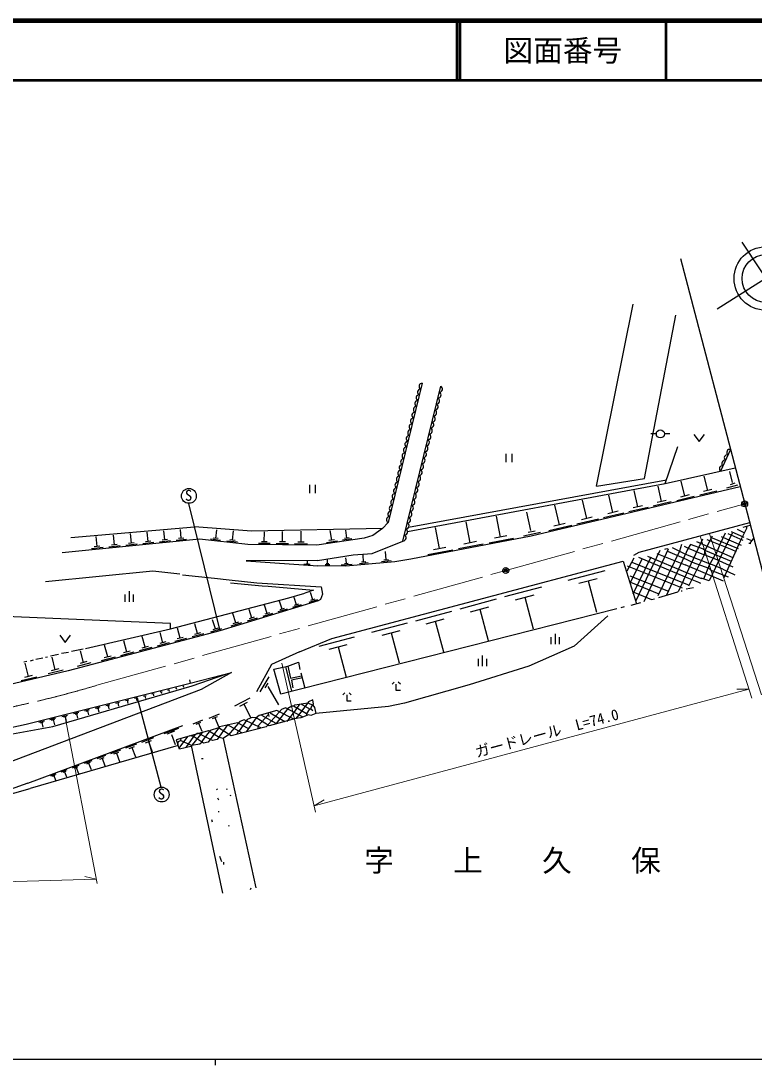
# Model space of a CAD drawing. Units: millimetres, scale not verified. Extents: x 40000 to 680000, y 20000 to 380000.
# Drawn here: x 435238 to 558869, y 204000 to 380000 of the extents above; entities that cross this region are included whole.
import ezdxf
from ezdxf.enums import TextEntityAlignment as Align

# ---------------------------------------------------------------- set-up
doc = ezdxf.new("R2010")
doc.units = ezdxf.units.MM
doc.header["$LTSCALE"] = 1000
doc.header["$PDMODE"] = 32
doc.header["$PDSIZE"] = 500
doc.linetypes.add('CHAIN', pattern=[18.5, 12, -1.5, 3.5, -1.5])
for name, color, linetype, lineweight in [('M-BGD', 7, 'Continuous', 25), ('M-BMK', 2, 'CHAIN', 13), ('M-BMK-SRVR', 3, 'Continuous', 25), ('M-STR-HTXT', 7, 'Continuous', 13), ('M-STR-STRC', 7, 'Continuous', 25), ('M-TTL', 2, 'Continuous', 140), ('M-TTL-BAND', 7, 'Continuous', 25), ('M-TTL-LINE', 7, 'Continuous', 50)]:
    doc.layers.add(name, color=color, linetype=linetype, lineweight=lineweight)
for name, color, linetype in [('M-BMK-HTXT', 7, 'Continuous'), ('M-OTRS', 6, 'Continuous'), ('M-TTL-TXT', 7, 'Continuous')]:
    doc.layers.add(name, color=color, linetype=linetype)
doc.styles.add('ＭＳ ゴシック', font='')
doc.styles.get('ＭＳ ゴシック').set_extended_font_data('MS Gothic')

msp = doc.modelspace()

# ---------------------------------------------------------------- linework, layer by layer
at = {"layer": 'M-BGD'}
for p, q in [((552645, 331445), (573800, 344896)), ((556807, 342680), (564858, 330488)), ((532277, 301553), (538498, 332254)), ((502884, 318935), (497158, 295435)), ((499666, 292334), (506044, 318421)), ((541470, 310429), (542384, 310429)), ((543763, 310429), (544677, 310429)), ((543867, 302012), (546031, 308286)), ((517002, 307036), (517002, 305636)), ((518052, 305636), (518052, 307036)), ((554874, 307783), (553212, 304091)), ((551040, 300824), (550461, 303274)), ((555207, 302222), (554750, 304036)), ((483886, 301792), (483886, 300392)), ((484936, 300392), (484936, 301792)), ((544073, 302608), (500622, 294628)), ((543273, 299013), (542666, 301585)), ((547182, 299921), (546594, 302413)), ((551760, 300994), (550319, 300654)), ((556084, 301766), (554212, 301251)), ((555616, 302059), (554820, 301789)), ((530663, 296131), (529933, 299220)), ((535066, 297137), (534379, 300046)), ((539266, 298097), (538620, 300834)), ((548753, 299827), (545820, 299135)), ((547916, 300094), (546449, 299748)), ((552583, 300732), (549701, 300051)), ((463492, 298676), (468785, 277210)), ((526047, 295076), (525272, 298354)), ((540990, 297994), (537770, 297234)), ((540071, 298287), (538461, 297907)), ((544894, 298916), (541867, 298201)), ((544030, 299191), (542517, 298834)), ((516126, 293001), (515453, 296530)), ((521215, 294098), (520546, 297188)), ((532609, 296015), (528974, 295156)), ((531571, 296345), (529754, 295916)), ((536898, 297028), (533476, 296219)), ((535921, 297339), (534210, 296935)), ((443680, 292919), (464508, 294697)), ((459511, 292523), (459359, 294056)), ((462273, 292791), (462124, 294292)), ((468097, 292783), (468256, 294231)), ((470904, 292491), (471073, 294031)), ((479331, 292179), (479348, 293920)), ((482474, 292161), (482493, 293984)), ((487650, 292477), (487409, 294084)), ((490207, 292809), (490009, 294136)), ((496198, 294459), (497158, 295435)), ((505833, 291047), (505152, 294617)), ((510991, 292026), (510315, 295576)), ((521940, 293969), (520758, 293759)), ((528112, 294953), (524255, 294042)), ((527011, 295304), (525082, 294848)), ((558064, 295374), (539438, 290379)), ((554972, 293925), (557133, 293003)), ((556032, 294358), (557133, 293765)), ((557556, 294443), (556540, 292326)), ((558149, 294951), (556964, 294612)), ((557556, 294781), (557556, 294443)), ((448082, 291414), (447917, 293080)), ((450998, 291697), (450836, 293329)), ((453874, 291976), (453715, 293575)), ((457172, 292297), (456251, 292206)), ((456711, 292252), (456556, 293817)), ((460440, 292342), (458636, 292163)), ((459962, 292568), (459060, 292479)), ((463182, 292614), (461416, 292439)), ((462714, 292835), (461831, 292747)), ((468920, 292434), (467217, 292621)), ((468522, 292736), (467671, 292830)), ((471780, 292120), (469968, 292319)), ((471357, 292442), (470451, 292541)), ((476771, 292191), (475793, 292201)), ((476282, 292196), (476299, 293859)), ((479843, 292174), (478818, 292184)), ((483010, 292156), (481938, 292167)), ((488637, 292335), (486747, 292052)), ((488122, 292548), (487177, 292406)), ((491023, 292692), (489462, 292458)), ((490597, 292868), (489817, 292751)), ((512035, 292225), (509947, 291827)), ((518321, 292774), (514169, 291983)), ((517164, 293199), (515088, 292804)), ((522876, 293747), (519986, 293127)), ((550190, 292665), (547820, 287585)), ((549174, 292241), (555295, 289572)), ((551812, 293152), (550529, 290633)), ((550868, 292580), (555101, 290887)), ((551537, 292995), (556202, 291056)), ((555186, 293681), (552900, 289024)), ((554000, 293681), (553069, 291733)), ((553323, 293088), (556710, 291649)), ((556540, 292326), (553746, 286145)), ((554424, 293596), (556964, 292495)), ((557556, 292749), (558403, 292411)), ((558742, 292834), (558149, 291987)), ((449091, 291218), (447132, 291023)), ((448572, 291463), (447593, 291366)), ((451986, 291504), (450066, 291314)), ((451478, 291745), (450518, 291650)), ((451638, 291395), (451384, 291225)), ((454842, 291787), (452962, 291601)), ((454344, 292023), (453404, 291930)), ((457660, 292067), (455818, 291884)), ((477257, 291893), (475301, 291913)), ((480352, 291861), (478303, 291882)), ((483543, 291829), (481399, 291851)), ((496823, 289146), (496703, 290542)), ((508053, 290817), (503853, 290017)), ((506883, 291247), (504783, 290847)), ((513199, 291798), (509023, 291002)), ((542994, 290717), (538930, 282251)), ((544348, 290971), (540284, 282081)), ((546296, 290633), (542655, 283097)), ((543840, 290971), (544179, 291056)), ((547735, 291141), (544094, 283182)), ((544179, 291056), (544348, 290971)), ((544264, 290633), (547396, 289278)), ((545026, 291225), (547312, 290125)), ((546634, 291733), (546296, 290633)), ((547058, 291479), (547735, 291141)), ((548158, 291733), (547735, 291141)), ((547735, 291141), (550360, 290040)), ((550360, 290971), (548158, 291733)), ((550360, 290971), (550698, 290717)), ((550529, 290633), (550529, 290125)), ((550698, 290717), (554998, 288915)), ((553069, 291733), (552392, 290040)), ((555101, 290887), (555863, 290548)), ((557980, 291987), (558318, 291903)), ((483574, 288494), (483588, 288958)), ((486936, 288468), (486943, 289176)), ((490116, 288677), (490046, 289512)), ((493392, 288821), (492668, 288759)), ((493030, 288790), (492924, 290020)), ((497665, 288971), (496023, 288829)), ((497233, 289182), (496413, 289111)), ((536813, 288939), (539012, 281733)), ((538591, 289447), (537406, 287246)), ((539946, 289278), (537998, 285383)), ((538252, 288770), (547904, 284875)), ((541470, 289617), (538422, 283351)), ((539438, 290379), (538506, 289871)), ((539353, 289617), (547227, 286315)), ((540877, 289786), (547566, 286992)), ((542486, 290209), (547227, 288347)), ((547312, 290125), (551545, 288431)), ((547396, 289278), (548412, 288770)), ((548412, 288770), (551206, 287754)), ((550529, 290125), (549174, 287415)), ((552900, 289024), (550360, 290040)), ((551968, 289447), (551291, 288262)), ((552900, 289024), (551291, 285637)), ((552222, 289955), (551968, 289447)), ((552392, 290040), (552222, 289955)), ((552900, 289024), (555270, 288008)), ((457480, 287246), (439362, 285468)), ((462052, 286738), (457480, 287246)), ((483737, 288435), (483349, 288445)), ((487351, 288339), (486518, 288347)), ((487144, 288466), (486728, 288470)), ((489250, 288311), (491091, 288428)), ((489789, 288560), (490436, 288607)), ((493772, 288635), (492325, 288510)), ((527533, 285722), (533727, 287367)), ((537490, 288177), (546719, 284452)), ((547820, 287585), (546126, 283859)), ((547182, 288364), (553638, 285640)), ((547566, 286992), (550011, 286037)), ((549174, 287415), (547820, 284706)), ((551291, 288262), (550360, 285891)), ((551206, 287754), (551545, 287415)), ((553577, 287585), (551545, 288431)), ((551545, 287415), (554508, 286315)), ((553577, 287585), (555609, 286653)), ((462476, 286653), (467894, 286061)), ((467894, 286061), (470350, 285807)), ((470350, 285807), (475006, 285299)), ((470604, 285299), (475938, 284791)), ((475006, 285299), (485844, 284621)), ((529328, 285204), (532425, 286027)), ((530877, 285616), (532275, 280350)), ((537914, 286484), (544433, 283859)), ((537998, 285383), (542824, 283436)), ((547227, 286315), (549513, 285383)), ((549513, 285383), (549852, 285214)), ((551291, 285637), (549936, 286061)), ((475938, 284791), (476954, 284706)), ((476954, 284706), (484581, 284033)), ((480425, 282759), (483134, 283521)), ((484581, 284033), (483134, 283521)), ((484440, 282427), (484062, 283668)), ((485844, 284621), (486098, 283351)), ((516814, 282959), (523087, 284625)), ((538591, 283690), (541554, 282505)), ((545957, 283690), (542740, 282759)), ((546126, 283859), (545957, 283690)), ((546550, 283944), (546719, 283944)), ((548666, 284452), (547396, 284198)), ((460444, 277509), (480425, 282759)), ((479271, 280867), (478870, 282184)), ((481693, 281590), (481314, 282832)), ((482058, 281701), (481327, 281479)), ((485237, 282430), (483776, 281985)), ((484805, 282538), (484075, 282315)), ((485759, 282505), (485336, 282251)), ((486098, 283351), (485759, 282505)), ((509285, 280930), (515448, 282567)), ((518632, 282435), (521768, 283267)), ((520200, 282851), (521616, 277519)), ((539692, 281912), (538083, 281489)), ((541554, 282505), (542062, 282589)), ((471460, 278535), (470984, 280095)), ((474158, 279340), (473708, 280817)), ((477656, 280121), (476014, 279621)), ((476760, 280117), (476335, 281513)), ((477171, 280242), (476350, 279992)), ((480116, 280870), (478567, 280398)), ((479658, 280985), (478883, 280749)), ((535712, 280896), (479070, 266503)), ((482490, 281593), (481029, 281148)), ((501851, 278906), (507886, 280508)), ((511071, 280415), (514153, 281233)), ((512612, 280824), (514003, 275585)), ((536982, 281235), (536390, 281065)), ((460444, 278441), (432673, 279626)), ((460444, 277509), (460444, 278441)), ((465007, 276732), (464568, 278395)), ((468044, 277512), (467569, 279072)), ((472461, 278539), (470626, 277980)), ((471918, 278675), (471001, 278395)), ((475105, 279344), (473368, 278815)), ((474592, 279473), (473723, 279208)), ((494437, 276969), (500422, 278558)), ((503600, 278401), (506618, 279202)), ((505109, 278802), (506471, 273671)), ((534218, 279719), (528516, 274631)), ((446135, 274207), (460444, 277509)), ((459161, 275196), (458708, 276910)), ((462085, 275959), (461645, 277621)), ((466063, 276698), (464107, 276180)), ((465496, 276862), (464518, 276603)), ((469046, 277516), (467210, 276957)), ((468503, 277652), (467585, 277372)), ((496171, 276468), (499164, 277263)), ((497668, 276866), (499019, 271778)), ((525356, 274923), (525356, 276673)), ((449877, 272795), (449350, 274787)), ((453080, 273623), (452578, 275520)), ((456704, 274564), (455643, 274283)), ((456173, 274423), (455696, 276227)), ((460249, 275160), (458232, 274627)), ((459665, 275330), (458657, 275063)), ((463139, 275925), (461185, 275408)), ((462573, 276089), (461596, 275830)), ((485504, 274597), (491490, 276186)), ((487239, 274097), (490232, 274891)), ((528516, 274631), (520896, 271244)), ((524656, 274923), (524656, 276148)), ((526056, 274923), (526056, 276148)), ((441563, 273191), (440208, 272937)), ((443256, 273530), (442071, 273361)), ((445712, 274123), (443764, 273699)), ((445798, 271851), (445274, 273835)), ((450463, 272950), (449291, 272640)), ((454284, 273583), (452053, 272993)), ((453638, 273771), (452522, 273476)), ((457318, 274386), (455196, 273825)), ((488735, 274494), (490086, 269406)), ((513086, 271263), (513086, 273013)), ((436229, 272006), (435721, 271921)), ((436497, 269494), (435965, 271750)), ((437330, 272260), (436822, 272091)), ((438938, 272599), (437753, 272345)), ((439700, 272768), (439362, 272683)), ((441001, 270621), (440492, 272785)), ((447058, 271809), (444724, 271192)), ((446382, 272005), (445215, 271697)), ((451143, 272753), (448798, 272133)), ((477885, 270736), (480256, 271244)), ((479832, 271159), (480848, 267011)), ((480256, 271244), (482034, 271921)), ((480256, 271244), (480679, 269212)), ((482034, 271921), (482288, 270651)), ((520896, 271244), (510806, 268118)), ((512386, 271263), (512386, 272488)), ((513786, 271263), (513786, 272488)), ((437918, 269408), (435263, 268783)), ((437160, 269650), (435833, 269337)), ((442364, 270539), (439818, 269939)), ((441638, 270771), (440365, 270471)), ((477022, 269424), (475547, 266931)), ((479070, 266503), (477885, 270736)), ((480679, 269212), (482542, 269635)), ((482711, 269297), (480848, 268873)), ((482457, 270143), (483134, 267519)), ((461309, 267539), (461536, 267596)), ((461423, 267568), (461479, 267341)), ((462530, 267844), (462711, 267889)), ((462620, 267867), (462665, 267686)), ((476858, 268382), (476355, 267575)), ((476869, 267797), (478689, 264720)), ((480848, 268873), (481102, 267603)), ((510806, 268118), (499898, 264979)), ((454422, 265821), (454912, 265944)), ((454667, 265882), (454789, 265392)), ((454856, 265910), (458835, 250924)), ((455911, 266193), (456344, 266301)), ((456127, 266247), (456236, 265813)), ((457342, 266550), (457721, 266644)), ((457531, 266597), (457626, 266218)), ((458717, 266893), (459043, 266974)), ((458880, 266934), (458962, 266607)), ((460039, 267223), (460315, 267291)), ((460177, 267257), (460246, 266981)), ((471331, 264536), (473892, 265883)), ((447837, 264178), (448579, 264364)), ((448051, 264113), (448422, 264206)), ((448236, 264160), (448393, 263529)), ((449583, 264614), (450258, 264782)), ((449777, 264555), (450114, 264639)), ((449946, 264597), (450089, 264023)), ((451260, 265032), (451871, 265185)), ((451566, 265109), (451718, 264498)), ((452872, 265435), (453422, 265572)), ((453147, 265503), (453284, 264954)), ((472173, 264489), (473453, 265162)), ((472813, 264825), (473958, 262649)), ((480256, 264132), (478308, 261592)), ((479832, 264217), (479155, 263963)), ((482711, 262693), (479832, 264217)), ((480933, 264471), (480256, 264132)), ((481187, 264471), (480933, 264471)), ((481187, 264471), (481441, 264725)), ((483388, 263201), (481187, 264471)), ((482203, 264809), (481356, 263624)), ((481441, 264725), (483642, 265063)), ((483727, 265233), (482118, 263031)), ((482457, 264894), (483896, 264047)), ((483896, 264047), (483388, 263201)), ((483642, 265063), (484489, 264640)), ((484489, 265571), (483727, 265233)), ((483896, 264047), (484150, 264047)), ((484150, 264047), (484320, 264555)), ((484150, 264047), (484489, 263793)), ((484320, 264555), (484489, 264640)), ((484574, 264809), (484489, 265571)), ((484489, 264640), (484574, 264809)), ((484489, 264640), (484743, 264301)), ((484743, 264301), (484997, 263285)), ((497230, 264442), (484997, 263285)), ((499898, 264979), (497230, 264442)), ((440119, 262253), (441156, 262512)), ((440417, 262162), (440936, 262291)), ((442165, 262763), (443124, 263003)), ((442441, 262679), (442920, 262799)), ((442680, 262739), (442884, 261924)), ((444132, 263254), (445015, 263474)), ((444385, 263177), (444827, 263287)), ((444606, 263232), (444794, 262481)), ((446021, 263725), (446832, 263928)), ((446254, 263654), (446660, 263756)), ((446457, 263705), (446629, 263015)), ((466979, 262480), (468723, 263194)), ((467522, 262397), (468394, 262754)), ((467958, 262575), (468565, 261093)), ((473398, 262269), (472043, 260322)), ((474922, 262523), (473228, 260153)), ((474244, 262608), (473398, 262269)), ((474922, 262523), (474244, 262608)), ((475430, 262947), (474922, 262523)), ((477123, 261169), (474922, 262523)), ((476954, 263031), (475260, 261169)), ((478393, 263793), (475430, 262947)), ((478308, 261592), (475853, 262947)), ((479155, 263963), (476615, 260999)), ((476954, 263285), (477038, 262777)), ((481610, 262439), (477123, 261169)), ((477292, 263370), (479748, 261931)), ((481356, 262269), (478393, 263793)), ((481102, 263285), (480086, 261931)), ((481356, 263624), (481102, 263285)), ((482118, 263031), (481610, 262439)), ((482457, 262523), (481610, 262439)), ((483727, 263031), (482457, 262523)), ((483388, 263201), (483388, 262862)), ((484150, 262947), (483727, 263031)), ((484997, 263285), (484150, 262947)), ((436400, 251545), (462557, 261247)), ((438250, 261787), (439195, 262022)), ((438522, 261704), (438994, 261822)), ((438758, 261763), (438958, 260960)), ((440676, 262227), (440896, 261346)), ((461796, 260727), (459339, 259845)), ((464311, 261546), (465902, 262197)), ((464806, 261471), (465602, 261796)), ((465204, 261633), (465757, 260281)), ((468741, 260999), (466794, 258459)), ((468572, 260830), (467132, 260407)), ((470096, 261338), (468318, 258883)), ((470688, 259475), (468572, 260830)), ((471789, 261677), (468741, 260999)), ((472466, 259983), (470096, 261338)), ((472128, 261931), (470265, 259645)), ((476615, 260999), (470688, 259475)), ((473567, 260745), (471789, 261677)), ((472890, 262185), (472128, 261931)), ((475684, 260830), (472890, 262185)), ((475260, 261169), (475176, 260661)), ((455609, 258456), (457659, 259217)), ((461117, 260274), (459830, 259806)), ((460634, 259736), (461266, 258012)), ((463305, 259367), (461883, 257443)), ((462222, 259052), (462137, 258713)), ((464338, 259391), (463068, 257528)), ((464338, 259391), (463661, 259475)), ((465778, 260068), (463915, 257697)), ((464931, 259899), (464338, 259391)), ((466032, 258290), (464338, 259391)), ((465185, 259899), (464931, 259899)), ((467556, 258713), (465185, 259899)), ((467132, 260407), (465778, 258629)), ((466878, 260322), (465778, 260068)), ((468656, 259221), (466878, 260322)), ((468318, 258883), (467556, 258713)), ((469334, 259052), (468656, 259221)), ((470265, 259645), (469334, 259052)), ((469334, 259052), (474837, 233906)), ((471874, 260237), (471620, 259729)), ((472043, 260322), (471874, 260237)), ((461776, 257849), (436780, 250609)), ((450431, 256536), (452086, 257150)), ((452929, 257462), (454774, 258147)), ((453493, 257357), (454415, 257699)), ((453954, 257528), (454536, 255959)), ((456236, 258339), (457260, 258719)), ((456748, 258529), (457394, 256787)), ((461714, 258036), (461798, 258544)), ((461968, 257274), (461714, 258036)), ((461798, 258544), (462137, 258713)), ((463915, 257697), (461968, 257274)), ((464000, 257867), (462137, 258713)), ((465439, 258121), (464000, 257867)), ((469308, 232965), (464000, 257867)), ((465778, 258459), (465439, 258121)), ((465778, 258629), (465778, 258459)), ((466794, 258459), (466032, 258290)), ((445937, 254869), (447249, 255356)), ((448105, 255673), (449582, 256221)), ((448556, 255588), (449295, 255862)), ((448926, 255725), (449391, 254469)), ((450937, 256441), (451765, 256748)), ((451351, 256595), (451873, 255188)), ((465693, 255665), (465947, 255665)), ((442036, 253422), (443051, 253799)), ((442346, 253364), (442854, 253552)), ((442600, 253458), (442920, 252595)), ((443917, 254120), (445076, 254550)), ((444272, 254054), (444851, 254268)), ((444561, 254161), (444927, 253176)), ((446338, 254794), (446994, 255037)), ((446666, 254915), (447080, 253800)), ((440283, 252772), (441165, 253099)), ((440553, 252722), (440994, 252885)), ((440773, 252803), (441051, 252054)), ((468233, 250585), (468318, 250416)), ((469842, 250585), (470011, 250501)), ((468402, 249061), (468572, 248723)), ((470604, 249485), (470519, 249315)), ((468572, 246775), (468572, 246606)), ((467386, 245421), (467471, 244997)), ((470180, 244405), (470350, 244320)), ((468741, 239240), (469080, 238309)), ((469418, 238224), (469418, 237801)), ((473990, 233821), (473906, 233567))]:
    msp.add_line(p, q, dxfattribs=at)
for points in [[(532277, 301553), (540387, 302896), (545696, 330387)], [(500423, 293942), (543867, 302012), (555694, 304643)], [(556526, 301457), (521300, 293139), (501000, 289269)], [(496198, 294459), (474122, 294015), (464508, 294697)], [(496198, 294459), (494602, 293291), (493093, 292800)], [(493093, 292800), (485163, 291613), (473492, 291731), (465336, 292626), (442219, 290336)], [(485258, 289072), (491247, 289996), (494471, 290243), (499666, 292334)], [(485258, 289072), (473234, 288985), (485311, 288160)], [(482242, 273647), (487692, 275898), (536813, 288939)], [(501000, 289269), (498262, 288822), (490021, 288111), (485311, 288160)], [(484042, 288358), (484004, 288351), (482922, 288403)], [(485336, 282251), (468785, 277210), (443222, 270452), (430048, 267349), (421355, 265673), (406691, 264046), (389662, 263624), (371245, 262979), (344272, 263850)], [(482242, 273647), (477490, 271498), (474962, 266917)], [(463662, 268918), (463802, 268368), (470777, 270170), (465640, 267326), (426636, 252551), (398605, 251326), (349970, 252442), (321810, 255049), (264321, 259204), (264465, 261180), (322501, 256810), (322738, 259917)], [(322501, 256810), (351819, 254157), (395027, 253249), (428913, 256724), (428825, 258910), (440645, 261064), (464127, 267904), (469778, 269912)], [(428538, 259820), (436156, 261470), (463802, 268368)], [(465778, 260068), (461414, 258831), (461714, 258036)], [(436400, 251545), (423024, 246727), (436780, 250609)]]:
    msp.add_lwpolyline(points, dxfattribs=at)
for centre, radius in [((560832, 336578), 5351), ((560832, 336578), 4000), ((543066, 310393), 683), ((463565, 299939), 1250), ((458979, 249604), 1250)]:
    msp.add_circle(centre, radius, dxfattribs=at)
for centre, radius, start, end in [((502879, 318417), 517, 89.41843, 243.18981), ((502402, 316459), 517, 89.41843, 243.18981), ((502640, 317438), 517, 89.41843, 243.18981), ((505546, 316948), 533, 270.74508, 61.77888), ((505792, 317951), 533, 270.74508, 61.77888), ((502163, 315480), 517, 89.41843, 243.18981), ((505056, 314941), 533, 270.74508, 61.77888), ((505301, 315945), 533, 270.74508, 61.77888), ((501686, 313522), 517, 89.41843, 243.18981), ((501925, 314501), 517, 89.41843, 243.18981), ((504565, 312935), 533, 270.74508, 61.77888), ((504810, 313938), 533, 270.74508, 61.77888), ((501209, 311563), 517, 89.41843, 243.18981), ((501447, 312543), 517, 89.41843, 243.18981), ((504320, 311931), 533, 270.74508, 61.77888), ((500731, 309605), 517, 89.41843, 243.18981), ((500970, 310584), 517, 89.41843, 243.18981), ((503829, 309925), 533, 270.74508, 61.77888), ((504075, 310928), 533, 270.74508, 61.77888), ((500254, 307647), 517, 89.41843, 243.18981), ((500493, 308626), 517, 89.41843, 243.18981), ((503339, 307918), 533, 270.74508, 61.77888), ((503584, 308921), 533, 270.74508, 61.77888), ((500016, 306668), 517, 89.41843, 243.18981), ((502848, 305911), 533, 270.74508, 61.77888), ((503093, 306914), 533, 270.74508, 61.77888), ((554361, 306349), 520, 79.13392, 232.41104), ((554776, 307272), 520, 79.13392, 232.41104), ((499538, 304709), 517, 89.41843, 243.18981), ((499777, 305689), 517, 89.41843, 243.18981), ((502603, 304908), 533, 270.74508, 61.77888), ((553530, 304503), 520, 79.13392, 232.41104), ((553945, 305426), 520, 79.13392, 232.41104), ((499061, 302751), 517, 89.41843, 243.18981), ((499300, 303730), 517, 89.41843, 243.18981), ((502112, 302901), 533, 270.74508, 61.77888), ((502358, 303904), 533, 270.74508, 61.77888), ((498584, 300793), 517, 89.41843, 243.18981), ((498823, 301772), 517, 89.41843, 243.18981), ((501622, 300894), 533, 270.74508, 61.77888), ((501867, 301898), 533, 270.74508, 61.77888), ((498107, 298835), 517, 89.41843, 243.18981), ((498345, 299814), 517, 89.41843, 243.18981), ((501131, 298888), 533, 270.74508, 61.77888), ((501376, 299891), 533, 270.74508, 61.77888), ((497868, 297855), 517, 89.41843, 243.18981), ((500886, 297884), 533, 270.74508, 61.77888), ((497391, 295897), 517, 89.41843, 243.18981), ((497630, 296876), 517, 89.41843, 243.18981), ((500395, 295878), 533, 270.74508, 61.77888), ((500640, 296881), 533, 270.74508, 61.77888), ((499905, 293871), 533, 270.74508, 61.77888), ((500150, 294874), 533, 270.74508, 61.77888), ((499659, 292868), 533, 270.74508, 61.77888)]:
    msp.add_arc(centre, radius, start, end, dxfattribs=at)
at = {"layer": 'M-BMK'}
for p, q in [((517001, 287376), (557276, 298585)), ((448063, 268011), (517001, 287376))]:
    msp.add_line(p, q, dxfattribs=at)
msp.add_arc((392703, 455384), 195380, 277.99592, 286.46017, dxfattribs=at)
at = {"layer": 'M-BMK-SRVR'}
for p, q in [((546479, 339934), (557276, 298585)), ((557281, 298581), (568091, 257004))]:
    msp.add_line(p, q, dxfattribs=at)
for centre in [(557276, 298585), (517001, 287376)]:
    msp.add_circle(centre, 500, dxfattribs=at)
for p in [(557276, 298585), (517001, 287376)]:
    msp.add_point(p, dxfattribs=at)
at = {"layer": 'M-OTRS'}
msp.add_point((557276, 298585), dxfattribs=at)
at = {"layer": 'M-STR-HTXT'}
for p, q in [((549767, 293173), (558464, 265875)), ((551351, 293573), (560096, 266418)), ((479240, 271752), (484912, 246606)), ((557980, 267349), (484668, 247688)), ((557980, 267349), (555980, 267349)), ((442664, 262947), (448082, 234583)), ((484668, 247688), (486400, 248688)), ((447940, 235344), (445994, 235805))]:
    msp.add_line(p, q, dxfattribs=at)
msp.add_lwpolyline([(197029, 241626), (333613, 232043), (447940, 235344)], dxfattribs=at)
at = {"layer": 'M-STR-STRC'}
for p, q in [((548698, 310290), (549598, 309090)), ((549598, 309090), (550498, 310290)), ((453547, 282104), (453547, 283854)), ((452847, 282104), (452847, 283329)), ((454247, 282104), (454247, 283329)), ((441827, 276443), (442727, 275243)), ((442727, 275243), (443627, 276443)), ((498172, 268559), (497822, 268209)), ((498522, 267159), (498522, 268209)), ((499222, 268209), (498872, 268559)), ((489878, 266742), (489528, 266392)), ((490228, 265342), (490228, 266392)), ((490928, 266392), (490578, 266742)), ((499222, 267159), (498522, 267159)), ((490928, 265342), (490228, 265342))]:
    msp.add_line(p, q, dxfattribs=at)
at = {"layer": 'M-TTL'}
msp.add_line((680000, 380000), (40000, 380000), dxfattribs=at)
at = {"layer": 'M-TTL-BAND'}
for p, q in [((40000, 205000), (579000, 205000)), ((468000, 205000), (468000, 204000))]:
    msp.add_line(p, q, dxfattribs=at)
at = {"layer": 'M-TTL-LINE'}
for p, q in [((508747, 380000), (508747, 370000)), ((509247, 380000), (509247, 370000)), ((543997, 380000), (543997, 370000)), ((40000, 370000), (680000, 370000))]:
    msp.add_line(p, q, dxfattribs=at)

# ---------------------------------------------------------------- texts
at = {"layer": 'M-BGD', "style": 'ＭＳ ゴシック'}
for p in [(462886, 298566), (458301, 248230)]:
    msp.add_text('S', height=1833, dxfattribs=at).set_placement(p, align=Align.BOTTOM_LEFT)
at = {"layer": 'M-BMK-HTXT', "style": 'ＭＳ ゴシック'}
msp.add_text('字\u3000\u3000上\u3000\u3000久\u3000\u3000保', height=3666, dxfattribs=at).set_placement((493126, 235541), align=Align.BOTTOM_LEFT)
at = {"layer": 'M-STR-HTXT', "style": 'ＭＳ ゴシック'}
msp.add_text('ガードレール\u3000L=74.0', height=1833, rotation=15.032, dxfattribs=at).set_placement((512235, 255304), align=Align.BOTTOM_LEFT)
at = {"layer": 'M-TTL-TXT', "style": 'ＭＳ ゴシック'}
msp.add_text('図面番号', height=3666, dxfattribs=at).set_placement((526622, 375000), align=Align.MIDDLE_CENTER)

doc.saveas('drawing.dxf')
